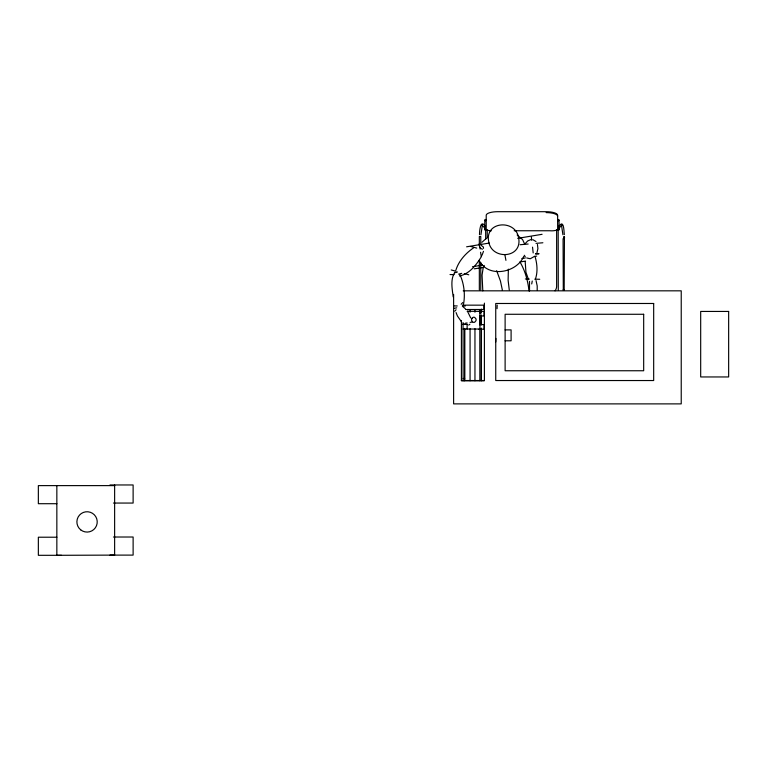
<?xml version="1.0" encoding="UTF-8"?>
<svg xmlns="http://www.w3.org/2000/svg" width="767" height="767" viewBox="0 0 767 767"><rect width="100%" height="100%" fill="white"/><g stroke="black" fill="none" stroke-linecap="round" stroke-linejoin="round"><path stroke-width="1.15" d="M556.631 229.745L556.631 286.225A7.66 7.593 0 0 1 555.04 290.846M483.546 248.383L483.373 247.281M537.197 290.003L537.197 285.918L536.037 280.549M495.741 342.015L495.885 338.439M497.064 308.67L497.208 305.093M479.509 234.664C479.461 230.704 480.641 218.643 485.175 226.361M480.938 234.779L482.405 224.99M486.22 229.669L485.147 230.311L485.147 229.045M559.066 220.1C557.504 222.42 557.504 217.79 559.066 220.1L559.047 229.87L558.165 230.368L557.628 229.669M484.792 220.1C486.345 217.79 486.345 222.42 484.792 220.1L484.792 229.678M508.368 269.15L508.118 280.271L509.25 289.801M529.498 281.345L529.518 290.933M483.133 268.134L482.06 275.152L482.798 290.856M531.713 283.953L532.25 281.058M463.239 305.669C465.454 295.353 464.265 284.202 459.932 274.586M535.385 279.178C537.935 271.93 537.178 263.877 535.078 256.609M455.866 270.233C458.724 260.905 465.636 253.321 473.546 247.866M482.05 255.238L483.469 251.346M536.929 252.813L537.916 248.633L537.437 244.462M484.284 265.44L483.431 267.453L474.207 268.824M454.898 272.295C450.152 279.13 452.194 289.034 453.201 296.925M561.147 224.108C564.033 222.545 563.927 232.219 564.349 234.654M562.326 224.932L558.779 228.211M523.736 256.399C516.507 273.177 487.86 278.2 479.183 260.377M481.542 256.341C476.595 264.701 469.433 273.982 459.404 276.005M525.194 243.618L527.725 240.924L531.013 239.534M454.726 311.201L456.058 309.763M461.14 304.259L462.683 302.591M561.099 224.204L558.692 226.361M481.973 242.276L486.393 238.297M534.733 256.283L530.246 258.747L526.708 257.942M469.903 324.22L468.704 325.074M563.294 289.859L563.083 238.7C565.969 239.774 563.544 233.667 564.426 238.681L564.176 289.868M563.083 289.83L564.502 289.821M482.194 225.095L481.408 224.683L485.089 228.211M458.57 274.126L461.744 273.359M454.304 308.276L456.691 307.855M465.262 323.271L467.132 322.936M470.066 322.418L472.347 322.006M466.604 246.811L489.308 243.053M517.696 238.345L542.087 234.309M472.462 266.734L482.472 265.075M521.809 258.556L525.242 257.99M534.417 256.475L536.708 256.092M519.844 261.998L525.577 261.068M479.337 245.977L479.337 236.495L480.765 236.552L480.765 244.836M520.112 244.731L528.166 244.031M536.037 243.35L542.883 242.765M535.567 253.896L538.789 253.618M456.47 272.055L457.487 272.007M456.001 272.573L454.438 272.553M514.168 230.752L549.977 230.752A17.679 16.807 0 0 0 553.208 230.771L553.86 230.704A17.679 16.807 0 0 0 557.628 229.851L557.628 215.259A11.486 3.567 0 0 0 546.142 211.692L497.716 211.692A11.486 3.567 0 0 0 486.22 215.259L486.22 229.851A17.679 16.807 0 0 0 491.292 230.809M463.201 290.827L681.23 290.827L681.23 403.883L453.613 403.883L453.613 294.394M462.53 305.161L483.843 305.161L483.843 309.494L465.684 309.494M468.167 311.306L467.132 311.306L479.969 311.364L479.969 329.196M478.934 311.364L484.073 311.364L484.073 315.966L479.739 315.966M479.797 311.536L481.34 311.536M479.797 323.003L481.34 323.003M463.057 324.115L464.601 324.115M463.028 324.431L467.132 324.431M479.797 324.441L481.34 324.441M479.739 324.594L484.073 324.594L484.073 329.196L478.934 329.196M463.028 329.033L479.969 329.033M505.117 329.887L511.1 329.887L511.1 340.797L505.117 340.797M463.115 378.505L464.658 378.505M461.351 380.537L483.843 380.537M109.959 484.965L133.122 484.965L133.122 503.056L113.439 503.056M114.628 485.616L38.35 485.616L38.35 503.708L56.883 503.708M113.439 537.015L133.122 537.015L133.122 555.107L109.959 555.107M56.883 537.216L38.35 537.216L38.35 555.308L61.513 555.308M450.028 274.548L454.122 274.605M454.045 305.899L457.257 305.947M462.319 306.014L465.262 306.052M535.567 253.772L538.904 253.848M525.347 278.958L529.268 279.044M534.8 279.169L539.738 279.274M482.491 249.189L480.746 248.46L479.73 246.801L480.113 249.045M470.842 246.475L476.738 248.105M451.236 269.955L455.857 271.23M464.256 273.56L468.771 274.807M532.844 239.659L535.989 241.5M481.36 245.536L483.018 246.706M558.712 229.045L559.066 229.678M517.131 234.942L522.605 239.64L524.551 243.848M462.98 306.752L465.368 308.765M461.418 321.709L457.439 316.023L456.087 312.581M524.264 255.248L525.27 256.782M467.563 311.421L470.698 317.902M520.342 262.573C525.29 271.221 527.888 281.058 529.029 290.914M496.652 270.693L500.448 281.048L502.414 290.329M528.588 279.687L525.941 272.285L525.194 261.624M518.645 237.971C515.884 219.084 484.648 221.001 488.684 241.509C491.359 260.042 522.02 258.738 518.741 238.499M561.463 224.971L562.92 234.769M504.849 254.625L505.932 260.349M479.26 243.657L479.596 245.814M480.593 252.266L481.264 256.562M531.368 237.099L531.752 240.397M532.528 247.156L533.19 252.928M564.311 238.671L564.1 236.504L564.167 238.662M558.271 289.926L558.184 229.697M487.227 229.745L487.227 237.981M485.674 229.697L485.674 239.131M484.399 303.128L484.399 380.748L461.408 380.748L461.408 320.462M481.398 309.139L481.398 311.527M481.398 315.103L481.398 324.652M481.398 328.228L481.398 380.748M481.34 309.494L481.34 312.974L479.797 312.974L479.797 309.494M481.34 315.342L481.34 324.892M481.34 328.381L481.34 380.537M480.765 262.592L480.765 289.811M479.797 315.342L479.797 324.825M479.797 328.381L479.854 380.748M479.337 260.195L479.337 289.811M474.955 309.83L474.955 312.188M474.955 328.736L474.955 380.748M470.066 309.83L470.066 312.188M470.066 328.736L470.066 380.748M467.132 324.259L467.132 329.033M464.658 328.717L464.658 380.748M464.601 328.439L464.601 380.537M463.057 322.523L463.115 380.748M114.628 484.965L114.628 555.107L56.844 555.308L56.844 485.616M546.142 212.603A11.486 3.567 0 0 1 557.628 216.169M472.031 318.267L471.743 318.861A2.934 2.934 0 0 0 471.772 320.836L473.018 322.207A2.004 2.004 0 0 0 474.744 322.169L475.943 320.75A2.934 2.934 0 0 0 475.914 318.765L474.668 317.394A2.004 2.004 0 0 0 472.942 317.433L472.031 318.267M653.676 303.483L495.741 303.483L495.741 380.537L653.676 380.537L653.676 303.483M728.65 311.44L700.683 311.44L700.683 376.952L728.65 376.952L728.65 311.44M643.676 314.278L505.117 314.278L505.117 370.749L643.676 370.749L643.676 314.278M80.717 529.863A10.172 10.172 0 0 0 97.112 523.43A10.172 10.172 0 0 0 83.344 512.442A10.172 10.172 0 0 0 80.717 529.863"/></g></svg>
